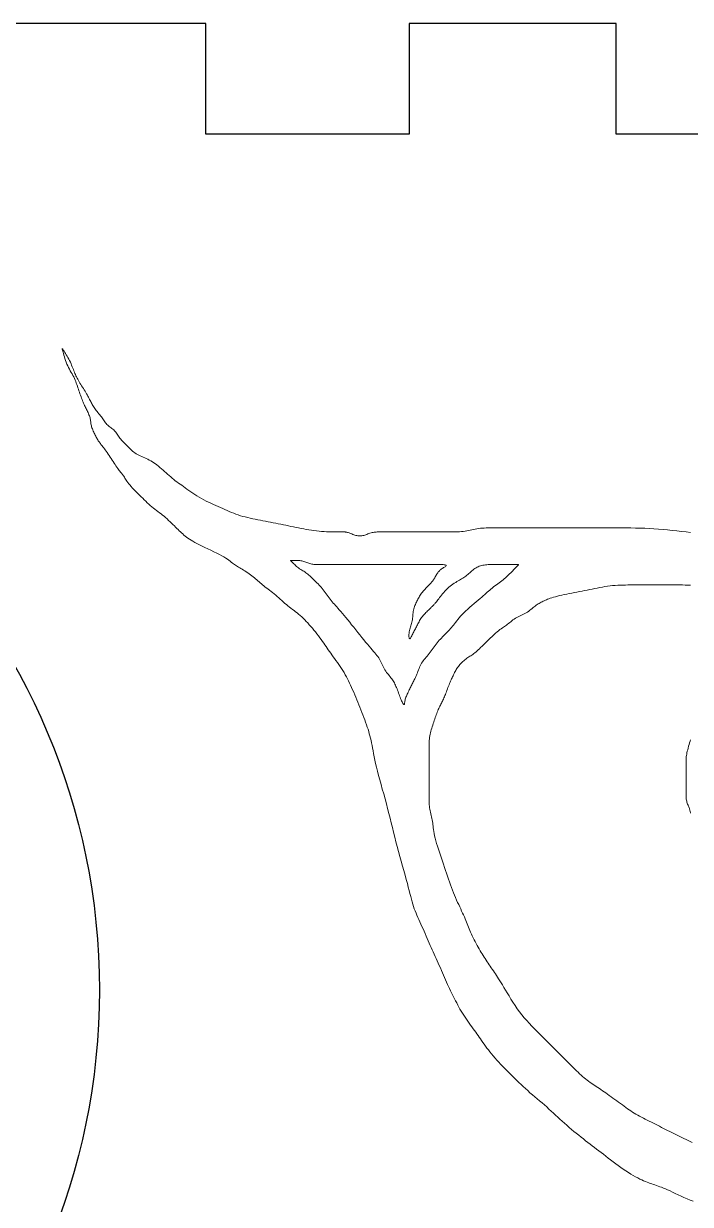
# Model space of a CAD drawing. Header units: millimetres. Extents: x 0 to 1137, y 0 to 1211.
# Drawn here: x 321.1 to 357.4, y 423.4 to 487.5 of the extents above; entities that cross this region are included whole.
import ezdxf

# ---------------------------------------------------------------- set-up
doc = ezdxf.new("R2010")
doc.units = ezdxf.units.MM
doc.layers.add('decoupe', color=7, linetype='Continuous')
doc.layers.add('gravure_rouge', color=1, linetype='Continuous')

msp = doc.modelspace()

# ---------------------------------------------------------------- linework, layer by layer
at = {"layer": 'decoupe'}
msp.add_lwpolyline([(453.524, 481.539), (442.481, 481.539), (442.481, 487.539), (431.239, 487.539), (431.239, 481.539), (420.196, 481.539), (420.196, 487.539), (408.953, 487.539), (408.953, 481.539), (397.91, 481.539), (397.91, 487.539), (386.667, 487.539), (386.667, 481.539), (375.624, 481.539), (375.624, 487.539), (364.381, 487.539), (364.381, 481.539), (353.339, 481.539), (353.339, 487.539), (342.096, 487.539), (342.096, 481.539), (331.053, 481.539), (331.053, 487.539), (319.81, 487.539)], dxfattribs=at)
msp.add_circle((289.261, 435.039), 36, dxfattribs=at)
at = {"layer": 'gravure_rouge', "lineweight": 0}
for points in [[(357.523, 423.559), (357.357, 423.626), (357.191, 423.697), (357.026, 423.77), (356.864, 423.844), (356.706, 423.917), (356.553, 423.989), (356.407, 424.057), (356.268, 424.121), (356.138, 424.18), (356.019, 424.232), (355.908, 424.278), (355.805, 424.319), (355.709, 424.355), (355.618, 424.388), (355.531, 424.419), (355.446, 424.448), (355.363, 424.475), (355.28, 424.503), (355.195, 424.532), (355.11, 424.562), (355.021, 424.595), (354.929, 424.632), (354.833, 424.673), (354.732, 424.719), (354.624, 424.771), (354.51, 424.83), (354.39, 424.895), (354.265, 424.966), (354.135, 425.043), (354.002, 425.125), (353.866, 425.212), (353.729, 425.303), (353.59, 425.399), (353.452, 425.497), (353.314, 425.598), (353.177, 425.701), (353.041, 425.805), (352.907, 425.908), (352.775, 426.011), (352.646, 426.112), (352.52, 426.211), (352.397, 426.306), (352.276, 426.399), (352.157, 426.49), (352.04, 426.58), (351.922, 426.67), (351.803, 426.761), (351.683, 426.854), (351.56, 426.949), (351.433, 427.048), (351.305, 427.15), (351.174, 427.254), (351.043, 427.36), (350.911, 427.468), (350.781, 427.578), (350.652, 427.688), (350.526, 427.799), (350.403, 427.909), (350.282, 428.02), (350.163, 428.131), (350.046, 428.242), (349.928, 428.353), (349.809, 428.463), (349.689, 428.574), (349.566, 428.685), (349.439, 428.796), (349.311, 428.906), (349.18, 429.017), (349.049, 429.128), (348.917, 429.239), (348.787, 429.35), (348.658, 429.46), (348.532, 429.571), (348.409, 429.682), (348.289, 429.793), (348.171, 429.903), (348.056, 430.014), (347.943, 430.125), (347.831, 430.236), (347.719, 430.347), (347.609, 430.457), (347.498, 430.568), (347.388, 430.679), (347.278, 430.79), (347.17, 430.9), (347.064, 431.011), (346.959, 431.122), (346.858, 431.233), (346.759, 431.343), (346.664, 431.454), (346.572, 431.564), (346.484, 431.674), (346.399, 431.782), (346.318, 431.888), (346.24, 431.993), (346.166, 432.094), (346.095, 432.193), (346.027, 432.288), (345.962, 432.381), (345.899, 432.472), (345.836, 432.562), (345.774, 432.652), (345.71, 432.743), (345.645, 432.836), (345.578, 432.931), (345.507, 433.03), (345.433, 433.131), (345.358, 433.236), (345.282, 433.342), (345.206, 433.45), (345.131, 433.56), (345.058, 433.67), (344.987, 433.781), (344.919, 433.891), (344.855, 434.002), (344.793, 434.113), (344.733, 434.224), (344.675, 434.334), (344.618, 434.445), (344.562, 434.556), (344.507, 434.667), (344.451, 434.778), (344.396, 434.889), (344.341, 435.001), (344.285, 435.114), (344.23, 435.23), (344.174, 435.347), (344.119, 435.467), (344.064, 435.59), (344.008, 435.716), (343.953, 435.845), (343.898, 435.975), (343.842, 436.107), (343.787, 436.238), (343.731, 436.369), (343.676, 436.498), (343.621, 436.624), (343.565, 436.747), (343.51, 436.867), (343.454, 436.986), (343.399, 437.104), (343.344, 437.222), (343.288, 437.34), (343.233, 437.461), (343.178, 437.584), (343.122, 437.71), (343.067, 437.839), (343.011, 437.969), (342.956, 438.101), (342.901, 438.232), (342.845, 438.363), (342.79, 438.492), (342.734, 438.618), (342.679, 438.741), (342.624, 438.861), (342.57, 438.98), (342.517, 439.098), (342.466, 439.216), (342.418, 439.334), (342.371, 439.455), (342.328, 439.578), (342.288, 439.704), (342.25, 439.836), (342.213, 439.975), (342.176, 440.122), (342.137, 440.28), (342.095, 440.45), (342.048, 440.634), (341.996, 440.833), (341.937, 441.049), (341.873, 441.28), (341.804, 441.523), (341.733, 441.775), (341.659, 442.034), (341.586, 442.298), (341.513, 442.563), (341.442, 442.827), (341.374, 443.089), (341.309, 443.348), (341.246, 443.605), (341.184, 443.861), (341.121, 444.117), (341.058, 444.375), (340.993, 444.633), (340.925, 444.895), (340.854, 445.159), (340.781, 445.425), (340.708, 445.69), (340.634, 445.952), (340.563, 446.209), (340.494, 446.458), (340.43, 446.698), (340.371, 446.926), (340.319, 447.141), (340.273, 447.342), (340.232, 447.532), (340.196, 447.711), (340.163, 447.879), (340.132, 448.037), (340.104, 448.187), (340.076, 448.329), (340.048, 448.464), (340.02, 448.594), (339.991, 448.719), (339.96, 448.841), (339.928, 448.962), (339.894, 449.082), (339.857, 449.203), (339.817, 449.326), (339.774, 449.452), (339.728, 449.582), (339.679, 449.714), (339.628, 449.848), (339.575, 449.983), (339.521, 450.12), (339.466, 450.258), (339.411, 450.397), (339.356, 450.535), (339.3, 450.673), (339.245, 450.81), (339.19, 450.946), (339.134, 451.08), (339.079, 451.212), (339.023, 451.341), (338.968, 451.468), (338.913, 451.591), (338.857, 451.711), (338.8, 451.828), (338.742, 451.943), (338.682, 452.057), (338.62, 452.169), (338.556, 452.28), (338.488, 452.391), (338.417, 452.502), (338.344, 452.612), (338.269, 452.721), (338.193, 452.829), (338.117, 452.936), (338.041, 453.04), (337.968, 453.141), (337.897, 453.24), (337.83, 453.335), (337.765, 453.428), (337.701, 453.519), (337.639, 453.609), (337.576, 453.699), (337.513, 453.79), (337.448, 453.883), (337.38, 453.979), (337.309, 454.077), (337.235, 454.178), (337.159, 454.281), (337.08, 454.385), (337, 454.488), (336.918, 454.591), (336.836, 454.692), (336.753, 454.791), (336.669, 454.886), (336.586, 454.978), (336.503, 455.066), (336.42, 455.151), (336.337, 455.232), (336.254, 455.31), (336.171, 455.385), (336.088, 455.456), (336.005, 455.523), (335.922, 455.588), (335.839, 455.652), (335.756, 455.714), (335.672, 455.777), (335.589, 455.84), (335.506, 455.905), (335.423, 455.973), (335.34, 456.043), (335.257, 456.117), (335.174, 456.192), (335.091, 456.268), (335.008, 456.344), (334.925, 456.419), (334.842, 456.493), (334.759, 456.563), (334.676, 456.631), (334.593, 456.695), (334.511, 456.757), (334.431, 456.817), (334.352, 456.875), (334.276, 456.932), (334.202, 456.988), (334.131, 457.043), (334.063, 457.099), (333.998, 457.154), (333.935, 457.21), (333.872, 457.265), (333.81, 457.32), (333.747, 457.376), (333.682, 457.431), (333.614, 457.486), (333.543, 457.542), (333.47, 457.597), (333.395, 457.651), (333.319, 457.703), (333.242, 457.754), (333.167, 457.803), (333.094, 457.849), (333.023, 457.893), (332.956, 457.933), (332.891, 457.97), (332.829, 458.006), (332.769, 458.04), (332.711, 458.075), (332.654, 458.111), (332.599, 458.148), (332.543, 458.188), (332.487, 458.231), (332.429, 458.278), (332.367, 458.328), (332.298, 458.382), (332.221, 458.439), (332.133, 458.5), (332.032, 458.564), (331.915, 458.631), (331.783, 458.702), (331.637, 458.775), (331.481, 458.851), (331.32, 458.927), (331.157, 459.003), (330.996, 459.078), (330.842, 459.151), (330.697, 459.222), (330.565, 459.29), (330.446, 459.354), (330.338, 459.416), (330.24, 459.476), (330.151, 459.534), (330.069, 459.591), (329.993, 459.647), (329.921, 459.702), (329.854, 459.757), (329.789, 459.813), (329.725, 459.87), (329.663, 459.928), (329.6, 459.988), (329.537, 460.05), (329.472, 460.114), (329.404, 460.182), (329.334, 460.253), (329.26, 460.326), (329.183, 460.401), (329.104, 460.477), (329.024, 460.553), (328.942, 460.629), (328.86, 460.702), (328.777, 460.773), (328.694, 460.84), (328.611, 460.906), (328.527, 460.969), (328.444, 461.031), (328.361, 461.094), (328.278, 461.157), (328.195, 461.222), (328.112, 461.29), (328.029, 461.361), (327.946, 461.435), (327.863, 461.511), (327.78, 461.59), (327.697, 461.67), (327.614, 461.752), (327.53, 461.834), (327.447, 461.917), (327.364, 462), (327.282, 462.083), (327.202, 462.165), (327.124, 462.245), (327.05, 462.324), (326.98, 462.4), (326.915, 462.474), (326.857, 462.545), (326.805, 462.613), (326.759, 462.677), (326.718, 462.737), (326.681, 462.794), (326.648, 462.848), (326.618, 462.898), (326.589, 462.945), (326.561, 462.988), (326.533, 463.028), (326.505, 463.066), (326.476, 463.103), (326.446, 463.141), (326.414, 463.18), (326.379, 463.222), (326.343, 463.268), (326.303, 463.321), (326.26, 463.379), (326.213, 463.444), (326.164, 463.514), (326.113, 463.588), (326.061, 463.666), (326.007, 463.746), (325.952, 463.829), (325.897, 463.911), (325.841, 463.994), (325.786, 464.076), (325.732, 464.157), (325.68, 464.235), (325.629, 464.309), (325.58, 464.379), (325.534, 464.444), (325.49, 464.502), (325.451, 464.554), (325.414, 464.601), (325.379, 464.643), (325.347, 464.682), (325.317, 464.72), (325.288, 464.757), (325.26, 464.795), (325.232, 464.835), (325.204, 464.878), (325.177, 464.924), (325.149, 464.973), (325.121, 465.024), (325.093, 465.077), (325.066, 465.131), (325.038, 465.185), (325.01, 465.241), (324.983, 465.296), (324.956, 465.352), (324.929, 465.407), (324.904, 465.462), (324.881, 465.518), (324.86, 465.573), (324.841, 465.628), (324.826, 465.684), (324.813, 465.739), (324.804, 465.795), (324.796, 465.85), (324.789, 465.905), (324.782, 465.961), (324.774, 466.016), (324.764, 466.072), (324.752, 466.127), (324.736, 466.182), (324.718, 466.238), (324.697, 466.293), (324.673, 466.348), (324.648, 466.404), (324.622, 466.459), (324.595, 466.515), (324.567, 466.57), (324.54, 466.626), (324.512, 466.681), (324.484, 466.738), (324.456, 466.796), (324.429, 466.856), (324.401, 466.918), (324.373, 466.982), (324.346, 467.05), (324.318, 467.121), (324.29, 467.195), (324.263, 467.271), (324.235, 467.35), (324.207, 467.431), (324.18, 467.512), (324.152, 467.595), (324.124, 467.678), (324.096, 467.761), (324.068, 467.844), (324.039, 467.927), (324.009, 468.01), (323.977, 468.093), (323.942, 468.176), (323.906, 468.259), (323.866, 468.342), (323.823, 468.426), (323.777, 468.509), (323.729, 468.594), (323.681, 468.679), (323.633, 468.767), (323.585, 468.857), (323.54, 468.949), (323.496, 469.044), (323.457, 469.142), (323.42, 469.242), (323.387, 469.341), (323.358, 469.436), (323.332, 469.527), (323.309, 469.61), (323.29, 469.684), (323.275, 469.746), (323.263, 469.794), (323.254, 469.831), (323.247, 469.857), (323.243, 469.875), (323.24, 469.886), (323.239, 469.891), (323.238, 469.893), (323.238, 469.893), (323.238, 469.893), (323.239, 469.892), (323.242, 469.887), (323.247, 469.879), (323.256, 469.866), (323.269, 469.847), (323.287, 469.819), (323.312, 469.783), (323.343, 469.736), (323.379, 469.68), (323.42, 469.617), (323.464, 469.547), (323.51, 469.472), (323.556, 469.393), (323.601, 469.312), (323.644, 469.229), (323.684, 469.146), (323.721, 469.063), (323.755, 468.981), (323.787, 468.901), (323.818, 468.822), (323.847, 468.746), (323.875, 468.672), (323.903, 468.601), (323.93, 468.533), (323.959, 468.468), (323.988, 468.405), (324.018, 468.342), (324.05, 468.28), (324.084, 468.217), (324.121, 468.152), (324.161, 468.084), (324.204, 468.013), (324.25, 467.94), (324.297, 467.865), (324.346, 467.789), (324.394, 467.713), (324.441, 467.637), (324.487, 467.564), (324.53, 467.493), (324.57, 467.426), (324.607, 467.361), (324.641, 467.299), (324.673, 467.239), (324.704, 467.181), (324.733, 467.125), (324.761, 467.069), (324.789, 467.013), (324.817, 466.958), (324.845, 466.902), (324.874, 466.847), (324.904, 466.792), (324.936, 466.736), (324.971, 466.681), (325.007, 466.625), (325.047, 466.57), (325.09, 466.515), (325.136, 466.459), (325.184, 466.404), (325.232, 466.348), (325.28, 466.293), (325.328, 466.238), (325.373, 466.182), (325.417, 466.127), (325.456, 466.072), (325.494, 466.017), (325.529, 465.963), (325.564, 465.91), (325.599, 465.859), (325.635, 465.81), (325.672, 465.764), (325.712, 465.721), (325.755, 465.681), (325.801, 465.643), (325.848, 465.608), (325.897, 465.573), (325.945, 465.538), (325.992, 465.503), (326.038, 465.465), (326.081, 465.425), (326.121, 465.382), (326.158, 465.336), (326.194, 465.287), (326.229, 465.236), (326.264, 465.183), (326.299, 465.129), (326.337, 465.075), (326.377, 465.019), (326.42, 464.964), (326.466, 464.908), (326.515, 464.853), (326.566, 464.798), (326.619, 464.742), (326.673, 464.687), (326.727, 464.631), (326.783, 464.576), (326.838, 464.521), (326.894, 464.466), (326.951, 464.412), (327.009, 464.359), (327.069, 464.308), (327.131, 464.259), (327.195, 464.213), (327.263, 464.17), (327.334, 464.13), (327.408, 464.093), (327.484, 464.057), (327.563, 464.022), (327.643, 463.987), (327.725, 463.952), (327.808, 463.914), (327.891, 463.875), (327.974, 463.831), (328.057, 463.785), (328.14, 463.734), (328.223, 463.681), (328.306, 463.624), (328.389, 463.563), (328.472, 463.499), (328.555, 463.431), (328.638, 463.361), (328.721, 463.287), (328.804, 463.212), (328.887, 463.136), (328.971, 463.06), (329.054, 462.985), (329.137, 462.911), (329.22, 462.841), (329.303, 462.773), (329.387, 462.708), (329.471, 462.645), (329.557, 462.582), (329.644, 462.52), (329.734, 462.456), (329.826, 462.391), (329.921, 462.324), (330.02, 462.253), (330.122, 462.179), (330.228, 462.104), (330.337, 462.028), (330.449, 461.952), (330.565, 461.877), (330.685, 461.804), (330.808, 461.733), (330.934, 461.665), (331.063, 461.601), (331.193, 461.539), (331.325, 461.479), (331.456, 461.421), (331.586, 461.364), (331.715, 461.308), (331.842, 461.253), (331.965, 461.198), (332.085, 461.143), (332.204, 461.089), (332.322, 461.036), (332.439, 460.985), (332.558, 460.936), (332.679, 460.89), (332.802, 460.847), (332.928, 460.807), (333.057, 460.77), (333.189, 460.736), (333.323, 460.704), (333.459, 460.673), (333.596, 460.644), (333.734, 460.616), (333.872, 460.588), (334.011, 460.56), (334.149, 460.533), (334.288, 460.505), (334.426, 460.477), (334.565, 460.45), (334.703, 460.422), (334.842, 460.394), (334.98, 460.367), (335.119, 460.339), (335.257, 460.311), (335.396, 460.284), (335.534, 460.256), (335.672, 460.228), (335.811, 460.2), (335.949, 460.173), (336.088, 460.145), (336.226, 460.117), (336.365, 460.09), (336.503, 460.064), (336.642, 460.039), (336.78, 460.016), (336.919, 459.994), (337.057, 459.976), (337.196, 459.96), (337.334, 459.948), (337.47, 459.939), (337.603, 459.933), (337.731, 459.928), (337.852, 459.925), (337.964, 459.924), (338.066, 459.924), (338.156, 459.924), (338.232, 459.924), (338.296, 459.924), (338.35, 459.924), (338.396, 459.924), (338.434, 459.924), (338.467, 459.924), (338.497, 459.924), (338.525, 459.924), (338.553, 459.923), (338.581, 459.923), (338.61, 459.922), (338.64, 459.919), (338.672, 459.915), (338.707, 459.908), (338.744, 459.899), (338.783, 459.887), (338.827, 459.871), (338.873, 459.853), (338.922, 459.833), (338.973, 459.813), (339.025, 459.792), (339.079, 459.772), (339.134, 459.754), (339.19, 459.739), (339.245, 459.727), (339.3, 459.718), (339.356, 459.713), (339.411, 459.711), (339.467, 459.713), (339.522, 459.718), (339.577, 459.727), (339.633, 459.739), (339.688, 459.754), (339.743, 459.772), (339.799, 459.792), (339.854, 459.813), (339.91, 459.833), (339.965, 459.853), (340.02, 459.871), (340.076, 459.887), (340.131, 459.899), (340.187, 459.908), (340.244, 459.915), (340.302, 459.919), (340.362, 459.922), (340.424, 459.923), (340.488, 459.923), (340.556, 459.924), (340.627, 459.924), (340.7, 459.924), (340.775, 459.924), (340.851, 459.924), (340.927, 459.924), (341.002, 459.924), (341.076, 459.924), (341.147, 459.924), (341.214, 459.924), (341.279, 459.924), (341.343, 459.924), (341.405, 459.924), (341.468, 459.924), (341.531, 459.924), (341.596, 459.924), (341.664, 459.924), (341.734, 459.924), (341.808, 459.924), (341.885, 459.924), (341.964, 459.924), (342.044, 459.924), (342.126, 459.924), (342.208, 459.924), (342.291, 459.924), (342.374, 459.924), (342.457, 459.924), (342.541, 459.924), (342.624, 459.924), (342.707, 459.924), (342.79, 459.924), (342.873, 459.924), (342.956, 459.924), (343.039, 459.924), (343.122, 459.924), (343.205, 459.924), (343.288, 459.924), (343.371, 459.924), (343.454, 459.924), (343.538, 459.924), (343.621, 459.924), (343.704, 459.924), (343.787, 459.924), (343.872, 459.924), (343.958, 459.924), (344.045, 459.924), (344.135, 459.924), (344.227, 459.924), (344.322, 459.924), (344.421, 459.924), (344.522, 459.924), (344.625, 459.925), (344.728, 459.928), (344.832, 459.933), (344.935, 459.939), (345.036, 459.948), (345.135, 459.96), (345.23, 459.976), (345.323, 459.994), (345.414, 460.014), (345.504, 460.034), (345.594, 460.055), (345.685, 460.075), (345.778, 460.093), (345.873, 460.108), (345.972, 460.12), (346.073, 460.129), (346.177, 460.136), (346.284, 460.14), (346.392, 460.143), (346.501, 460.144), (346.612, 460.145), (346.722, 460.145), (346.833, 460.145), (346.946, 460.145), (347.062, 460.145), (347.184, 460.145), (347.312, 460.145), (347.449, 460.145), (347.597, 460.145), (347.756, 460.145), (347.929, 460.145), (348.114, 460.145), (348.309, 460.145), (348.513, 460.145), (348.724, 460.145), (348.94, 460.145), (349.16, 460.145), (349.381, 460.145), (349.603, 460.145), (349.825, 460.145), (350.048, 460.145), (350.272, 460.145), (350.498, 460.145), (350.726, 460.145), (350.957, 460.145), (351.19, 460.145), (351.427, 460.145), (351.667, 460.145), (351.91, 460.145), (352.155, 460.145), (352.402, 460.145), (352.649, 460.145), (352.898, 460.145), (353.147, 460.145), (353.397, 460.145), (353.646, 460.144), (353.895, 460.143), (354.144, 460.14), (354.394, 460.136), (354.643, 460.129), (354.892, 460.12), (355.141, 460.108), (355.39, 460.093), (355.64, 460.074), (355.889, 460.053), (356.138, 460.03), (356.387, 460.005), (356.637, 459.978), (356.886, 459.951), (357.135, 459.924), (357.385, 459.896)], [(357.383, 457.034), (357.241, 457.039), (357.098, 457.041), (356.953, 457.043), (356.806, 457.043), (356.655, 457.043), (356.501, 457.043), (356.345, 457.043), (356.187, 457.043), (356.027, 457.043), (355.868, 457.043), (355.71, 457.043), (355.554, 457.043), (355.4, 457.043), (355.249, 457.043), (355.101, 457.043), (354.956, 457.043), (354.814, 457.043), (354.672, 457.043), (354.533, 457.043), (354.394, 457.043), (354.255, 457.043), (354.117, 457.043), (353.978, 457.043), (353.84, 457.041), (353.701, 457.039), (353.563, 457.034), (353.424, 457.028), (353.286, 457.019), (353.147, 457.006), (353.009, 456.991), (352.87, 456.972), (352.732, 456.951), (352.593, 456.928), (352.455, 456.903), (352.316, 456.877), (352.178, 456.849), (352.04, 456.822), (351.901, 456.794), (351.763, 456.766), (351.624, 456.739), (351.486, 456.711), (351.347, 456.683), (351.209, 456.656), (351.07, 456.628), (350.932, 456.6), (350.794, 456.573), (350.657, 456.545), (350.522, 456.517), (350.392, 456.489), (350.266, 456.462), (350.148, 456.434), (350.037, 456.406), (349.935, 456.379), (349.843, 456.351), (349.76, 456.323), (349.685, 456.296), (349.616, 456.268), (349.553, 456.24), (349.493, 456.213), (349.437, 456.185), (349.381, 456.157), (349.326, 456.129), (349.27, 456.101), (349.215, 456.072), (349.159, 456.042), (349.104, 456.01), (349.049, 455.975), (348.993, 455.939), (348.938, 455.899), (348.882, 455.856), (348.826, 455.81), (348.77, 455.762), (348.712, 455.714), (348.652, 455.666), (348.59, 455.618), (348.525, 455.573), (348.458, 455.529), (348.387, 455.489), (348.314, 455.452), (348.238, 455.416), (348.162, 455.382), (348.086, 455.347), (348.011, 455.311), (347.938, 455.274), (347.867, 455.234), (347.799, 455.191), (347.735, 455.145), (347.673, 455.098), (347.613, 455.049), (347.555, 455.001), (347.498, 454.954), (347.442, 454.908), (347.387, 454.865), (347.331, 454.825), (347.275, 454.786), (347.217, 454.748), (347.156, 454.708), (347.092, 454.664), (347.023, 454.616), (346.95, 454.56), (346.87, 454.496), (346.784, 454.421), (346.692, 454.339), (346.597, 454.251), (346.501, 454.159), (346.404, 454.065), (346.309, 453.971), (346.218, 453.88), (346.132, 453.794), (346.052, 453.714), (345.978, 453.641), (345.91, 453.574), (345.845, 453.512), (345.785, 453.456), (345.727, 453.405), (345.67, 453.357), (345.615, 453.314), (345.559, 453.274), (345.504, 453.237), (345.448, 453.201), (345.393, 453.166), (345.338, 453.131), (345.282, 453.096), (345.227, 453.058), (345.171, 453.019), (345.116, 452.975), (345.061, 452.929), (345.007, 452.88), (344.955, 452.829), (344.904, 452.777), (344.855, 452.723), (344.808, 452.668), (344.765, 452.612), (344.725, 452.557), (344.689, 452.502), (344.654, 452.446), (344.622, 452.391), (344.592, 452.335), (344.563, 452.28), (344.535, 452.225), (344.507, 452.169), (344.479, 452.114), (344.451, 452.058), (344.424, 452.001), (344.396, 451.943), (344.368, 451.883), (344.341, 451.821), (344.313, 451.757), (344.285, 451.689), (344.258, 451.618), (344.23, 451.545), (344.202, 451.47), (344.174, 451.394), (344.147, 451.318), (344.119, 451.243), (344.091, 451.169), (344.064, 451.098), (344.036, 451.031), (344.008, 450.966), (343.981, 450.904), (343.953, 450.845), (343.925, 450.787), (343.898, 450.73), (343.87, 450.674), (343.842, 450.618), (343.814, 450.563), (343.787, 450.507), (343.759, 450.45), (343.731, 450.392), (343.704, 450.332), (343.676, 450.27), (343.648, 450.206), (343.621, 450.138), (343.593, 450.067), (343.565, 449.994), (343.538, 449.917), (343.51, 449.838), (343.482, 449.758), (343.454, 449.676), (343.427, 449.594), (343.399, 449.511), (343.371, 449.428), (343.344, 449.344), (343.318, 449.261), (343.293, 449.178), (343.27, 449.095), (343.248, 449.012), (343.23, 448.929), (343.214, 448.846), (343.202, 448.763), (343.193, 448.68), (343.187, 448.597), (343.182, 448.514), (343.179, 448.431), (343.178, 448.348), (343.178, 448.264), (343.178, 448.181), (343.178, 448.098), (343.178, 448.015), (343.178, 447.932), (343.178, 447.849), (343.178, 447.766), (343.178, 447.683), (343.178, 447.6), (343.178, 447.517), (343.178, 447.434), (343.178, 447.351), (343.178, 447.267), (343.178, 447.184), (343.178, 447.101), (343.178, 447.018), (343.178, 446.935), (343.178, 446.852), (343.178, 446.769), (343.178, 446.686), (343.178, 446.603), (343.178, 446.52), (343.178, 446.437), (343.178, 446.354), (343.178, 446.27), (343.178, 446.187), (343.178, 446.104), (343.178, 446.021), (343.178, 445.938), (343.178, 445.855), (343.178, 445.772), (343.178, 445.689), (343.178, 445.606), (343.178, 445.523), (343.178, 445.44), (343.178, 445.357), (343.179, 445.273), (343.182, 445.19), (343.187, 445.107), (343.193, 445.024), (343.202, 444.941), (343.214, 444.858), (343.23, 444.775), (343.248, 444.692), (343.268, 444.609), (343.288, 444.526), (343.309, 444.443), (343.329, 444.36), (343.347, 444.277), (343.362, 444.193), (343.374, 444.11), (343.385, 444.026), (343.394, 443.938), (343.404, 443.847), (343.415, 443.751), (343.43, 443.648), (343.448, 443.538), (343.473, 443.418), (343.504, 443.288), (343.541, 443.15), (343.583, 443.003), (343.63, 442.85), (343.68, 442.692), (343.733, 442.53), (343.787, 442.365), (343.842, 442.199), (343.898, 442.033), (343.953, 441.868), (344.008, 441.703), (344.064, 441.539), (344.119, 441.378), (344.174, 441.218), (344.23, 441.061), (344.285, 440.907), (344.341, 440.757), (344.396, 440.609), (344.451, 440.466), (344.507, 440.326), (344.562, 440.189), (344.618, 440.056), (344.673, 439.926), (344.728, 439.799), (344.784, 439.676), (344.839, 439.557), (344.893, 439.441), (344.945, 439.329), (344.996, 439.219), (345.045, 439.114), (345.091, 439.012), (345.135, 438.913), (345.174, 438.818), (345.212, 438.725), (345.247, 438.634), (345.282, 438.544), (345.317, 438.454), (345.353, 438.363), (345.39, 438.27), (345.43, 438.175), (345.473, 438.076), (345.519, 437.975), (345.568, 437.872), (345.619, 437.768), (345.672, 437.665), (345.726, 437.562), (345.781, 437.461), (345.836, 437.362), (345.892, 437.267), (345.947, 437.175), (346.002, 437.085), (346.058, 436.998), (346.113, 436.912), (346.168, 436.827), (346.224, 436.744), (346.279, 436.661), (346.335, 436.578), (346.39, 436.495), (346.445, 436.411), (346.501, 436.328), (346.556, 436.245), (346.612, 436.162), (346.667, 436.079), (346.722, 435.996), (346.778, 435.913), (346.834, 435.828), (346.892, 435.739), (346.953, 435.645), (347.017, 435.545), (347.086, 435.435), (347.16, 435.316), (347.239, 435.184), (347.326, 435.039), (347.419, 434.883), (347.518, 434.718), (347.622, 434.547), (347.732, 434.372), (347.847, 434.197), (347.966, 434.024), (348.089, 433.854), (348.215, 433.691), (348.345, 433.534), (348.478, 433.381), (348.615, 433.231), (348.755, 433.083), (348.899, 432.935), (349.046, 432.787), (349.196, 432.636), (349.35, 432.482), (349.505, 432.327), (349.659, 432.173), (349.81, 432.022), (349.956, 431.876), (350.095, 431.738), (350.224, 431.609), (350.341, 431.491), (350.445, 431.387), (350.538, 431.294), (350.621, 431.211), (350.696, 431.136), (350.767, 431.065), (350.834, 430.998), (350.901, 430.931), (350.969, 430.863), (351.04, 430.793), (351.114, 430.719), (351.19, 430.644), (351.269, 430.568), (351.349, 430.492), (351.431, 430.417), (351.513, 430.343), (351.596, 430.273), (351.68, 430.205), (351.763, 430.141), (351.846, 430.079), (351.929, 430.019), (352.012, 429.961), (352.095, 429.904), (352.178, 429.848), (352.261, 429.793), (352.344, 429.737), (352.428, 429.681), (352.512, 429.625), (352.598, 429.566), (352.686, 429.507), (352.775, 429.445), (352.867, 429.38), (352.963, 429.313), (353.061, 429.242), (353.162, 429.168), (353.265, 429.093), (353.369, 429.017), (353.473, 428.941), (353.575, 428.866), (353.677, 428.793), (353.775, 428.722), (353.87, 428.654), (353.963, 428.59), (354.054, 428.528), (354.144, 428.468), (354.234, 428.41), (354.325, 428.353), (354.418, 428.297), (354.514, 428.242), (354.612, 428.186), (354.714, 428.131), (354.818, 428.076), (354.924, 428.02), (355.032, 427.965), (355.142, 427.909), (355.252, 427.854), (355.363, 427.799), (355.474, 427.743), (355.584, 427.688), (355.695, 427.633), (355.806, 427.577), (355.917, 427.522), (356.027, 427.466), (356.138, 427.411), (356.249, 427.356), (356.36, 427.3), (356.471, 427.245), (356.581, 427.189), (356.692, 427.134), (356.803, 427.079), (356.914, 427.023), (357.024, 426.968), (357.135, 426.912), (357.246, 426.857), (357.357, 426.802), (357.468, 426.748)], [(357.381, 444.64), (357.372, 444.677), (357.364, 444.713), (357.357, 444.747), (357.35, 444.782), (357.342, 444.818), (357.332, 444.855), (357.32, 444.895), (357.304, 444.938), (357.286, 444.984), (357.267, 445.033), (357.246, 445.084), (357.225, 445.137), (357.206, 445.191), (357.188, 445.246), (357.172, 445.301), (357.16, 445.357), (357.151, 445.412), (357.144, 445.467), (357.14, 445.523), (357.137, 445.578), (357.136, 445.634), (357.135, 445.689), (357.135, 445.744), (357.135, 445.8), (357.135, 445.855), (357.135, 445.91), (357.135, 445.966), (357.135, 446.021), (357.135, 446.077), (357.135, 446.132), (357.135, 446.187), (357.135, 446.243), (357.135, 446.298), (357.135, 446.354), (357.135, 446.409), (357.135, 446.464), (357.135, 446.52), (357.135, 446.575), (357.135, 446.63), (357.135, 446.686), (357.135, 446.741), (357.135, 446.797), (357.135, 446.852), (357.135, 446.907), (357.135, 446.963), (357.135, 447.018), (357.135, 447.074), (357.135, 447.129), (357.135, 447.184), (357.135, 447.238), (357.135, 447.291), (357.135, 447.342), (357.135, 447.39), (357.135, 447.437), (357.135, 447.48), (357.135, 447.52), (357.136, 447.558), (357.137, 447.597), (357.14, 447.637), (357.144, 447.68), (357.151, 447.729), (357.16, 447.785), (357.172, 447.849), (357.188, 447.923), (357.206, 448.005), (357.227, 448.094), (357.251, 448.186), (357.276, 448.28), (357.302, 448.373), (357.329, 448.464), (357.357, 448.551), (357.385, 448.63)]]:
    msp.add_lwpolyline(points, dxfattribs=at)
msp.add_lwpolyline([(336.088, 457.966), (336.143, 457.927), (336.199, 457.889), (336.254, 457.854), (336.309, 457.819), (336.365, 457.784), (336.42, 457.748), (336.476, 457.711), (336.531, 457.671), (336.586, 457.628), (336.642, 457.582), (336.697, 457.533), (336.753, 457.482), (336.808, 457.429), (336.863, 457.375), (336.919, 457.32), (336.974, 457.265), (337.029, 457.209), (337.085, 457.154), (337.14, 457.097), (337.196, 457.039), (337.251, 456.979), (337.306, 456.917), (337.362, 456.852), (337.417, 456.785), (337.473, 456.714), (337.528, 456.641), (337.583, 456.566), (337.639, 456.489), (337.694, 456.413), (337.75, 456.338), (337.805, 456.265), (337.86, 456.194), (337.916, 456.126), (337.972, 456.06), (338.03, 455.994), (338.091, 455.926), (338.155, 455.855), (338.224, 455.779), (338.297, 455.695), (338.377, 455.603), (338.464, 455.501), (338.556, 455.39), (338.654, 455.272), (338.756, 455.146), (338.861, 455.016), (338.969, 454.882), (339.079, 454.745), (339.19, 454.606), (339.3, 454.468), (339.41, 454.331), (339.518, 454.197), (339.623, 454.066), (339.725, 453.941), (339.823, 453.822), (339.916, 453.711), (340.002, 453.609), (340.082, 453.517), (340.155, 453.434), (340.222, 453.357), (340.284, 453.286), (340.34, 453.218), (340.391, 453.152), (340.439, 453.086), (340.482, 453.019), (340.522, 452.948), (340.559, 452.874), (340.595, 452.799), (340.63, 452.723), (340.664, 452.647), (340.7, 452.572), (340.737, 452.499), (340.777, 452.428), (340.821, 452.36), (340.866, 452.296), (340.914, 452.234), (340.962, 452.174), (341.01, 452.116), (341.058, 452.059), (341.104, 452.003), (341.147, 451.948), (341.187, 451.892), (341.223, 451.836), (341.258, 451.78), (341.29, 451.722), (341.32, 451.662), (341.349, 451.6), (341.377, 451.535), (341.405, 451.468), (341.433, 451.397), (341.46, 451.323), (341.488, 451.248), (341.516, 451.172), (341.544, 451.096), (341.571, 451.021), (341.599, 450.948), (341.627, 450.877), (341.654, 450.81), (341.681, 450.747), (341.708, 450.691), (341.733, 450.641), (341.756, 450.601), (341.777, 450.571), (341.796, 450.551), (341.811, 450.545), (341.824, 450.551), (341.833, 450.57), (341.841, 450.599), (341.848, 450.637), (341.855, 450.682), (341.863, 450.731), (341.873, 450.785), (341.885, 450.84), (341.901, 450.895), (341.919, 450.951), (341.94, 451.006), (341.964, 451.061), (341.989, 451.117), (342.015, 451.172), (342.042, 451.228), (342.07, 451.283), (342.097, 451.338), (342.125, 451.394), (342.153, 451.449), (342.181, 451.505), (342.208, 451.56), (342.236, 451.615), (342.264, 451.671), (342.291, 451.726), (342.319, 451.782), (342.347, 451.838), (342.374, 451.894), (342.402, 451.952), (342.43, 452.012), (342.457, 452.074), (342.485, 452.139), (342.513, 452.206), (342.541, 452.277), (342.569, 452.35), (342.598, 452.426), (342.628, 452.502), (342.66, 452.578), (342.695, 452.653), (342.731, 452.726), (342.771, 452.797), (342.815, 452.865), (342.861, 452.93), (342.91, 452.993), (342.961, 453.055), (343.013, 453.118), (343.067, 453.181), (343.122, 453.246), (343.178, 453.314), (343.233, 453.385), (343.288, 453.458), (343.344, 453.533), (343.399, 453.609), (343.454, 453.685), (343.51, 453.76), (343.565, 453.834), (343.621, 453.905), (343.676, 453.972), (343.731, 454.037), (343.787, 454.099), (343.842, 454.159), (343.898, 454.217), (343.953, 454.273), (344.008, 454.329), (344.064, 454.385), (344.119, 454.44), (344.174, 454.496), (344.23, 454.553), (344.285, 454.611), (344.341, 454.671), (344.396, 454.733), (344.451, 454.797), (344.507, 454.865), (344.562, 454.936), (344.619, 455.01), (344.679, 455.088), (344.742, 455.169), (344.811, 455.254), (344.886, 455.343), (344.969, 455.434), (345.061, 455.529), (345.162, 455.628), (345.272, 455.728), (345.387, 455.83), (345.504, 455.931), (345.621, 456.03), (345.736, 456.127), (345.845, 456.219), (345.947, 456.305), (346.039, 456.385), (346.122, 456.458), (346.199, 456.527), (346.27, 456.591), (346.338, 456.652), (346.404, 456.71), (346.47, 456.766), (346.538, 456.822), (346.609, 456.877), (346.682, 456.933), (346.757, 456.988), (346.833, 457.043), (346.909, 457.099), (346.984, 457.154), (347.058, 457.21), (347.129, 457.265), (347.196, 457.32), (347.261, 457.376), (347.323, 457.431), (347.382, 457.486), (347.44, 457.542), (347.497, 457.597), (347.553, 457.653), (347.609, 457.708), (347.664, 457.763), (347.718, 457.818), (347.771, 457.87), (347.821, 457.92), (347.867, 457.967), (347.91, 458.009), (347.947, 458.046), (347.978, 458.077), (348.002, 458.102), (348.02, 458.12), (348.032, 458.133), (348.038, 458.142), (348.039, 458.147), (348.035, 458.15), (348.027, 458.151), (348.015, 458.151), (347.999, 458.151), (347.981, 458.151), (347.96, 458.151), (347.936, 458.151), (347.911, 458.151), (347.885, 458.151), (347.858, 458.151), (347.83, 458.151), (347.802, 458.151), (347.775, 458.151), (347.747, 458.151), (347.719, 458.151), (347.692, 458.151), (347.664, 458.151), (347.636, 458.151), (347.609, 458.151), (347.581, 458.151), (347.553, 458.151), (347.523, 458.151), (347.493, 458.151), (347.461, 458.151), (347.427, 458.151), (347.39, 458.151), (347.35, 458.151), (347.307, 458.151), (347.261, 458.151), (347.214, 458.151), (347.165, 458.151), (347.117, 458.151), (347.07, 458.151), (347.024, 458.151), (346.981, 458.151), (346.941, 458.151), (346.903, 458.151), (346.866, 458.151), (346.828, 458.151), (346.789, 458.151), (346.747, 458.151), (346.701, 458.151), (346.648, 458.151), (346.59, 458.151), (346.526, 458.151), (346.457, 458.149), (346.385, 458.147), (346.312, 458.142), (346.238, 458.136), (346.165, 458.126), (346.095, 458.114), (346.027, 458.099), (345.962, 458.08), (345.901, 458.057), (345.841, 458.031), (345.783, 458.002), (345.726, 457.969), (345.67, 457.932), (345.615, 457.893), (345.559, 457.85), (345.504, 457.804), (345.448, 457.756), (345.393, 457.708), (345.338, 457.66), (345.282, 457.612), (345.227, 457.567), (345.171, 457.523), (345.116, 457.483), (345.06, 457.446), (345.003, 457.41), (344.945, 457.376), (344.886, 457.341), (344.824, 457.305), (344.759, 457.268), (344.691, 457.228), (344.621, 457.185), (344.547, 457.138), (344.472, 457.088), (344.396, 457.034), (344.32, 456.977), (344.245, 456.916), (344.171, 456.852), (344.101, 456.785), (344.033, 456.714), (343.969, 456.641), (343.909, 456.567), (343.851, 456.494), (343.798, 456.422), (343.748, 456.354), (343.701, 456.29), (343.658, 456.231), (343.618, 456.179), (343.581, 456.133), (343.547, 456.092), (343.514, 456.056), (343.484, 456.023), (343.455, 455.992), (343.427, 455.963), (343.399, 455.936), (343.371, 455.908), (343.343, 455.88), (343.314, 455.851), (343.284, 455.82), (343.252, 455.788), (343.217, 455.754), (343.18, 455.717), (343.141, 455.677), (343.097, 455.634), (343.052, 455.588), (343.004, 455.539), (342.956, 455.488), (342.908, 455.435), (342.86, 455.381), (342.814, 455.326), (342.771, 455.271), (342.731, 455.216), (342.695, 455.16), (342.66, 455.105), (342.628, 455.049), (342.598, 454.994), (342.569, 454.939), (342.541, 454.883), (342.513, 454.828), (342.485, 454.772), (342.457, 454.717), (342.43, 454.662), (342.402, 454.606), (342.374, 454.551), (342.347, 454.496), (342.319, 454.44), (342.291, 454.385), (342.264, 454.33), (342.237, 454.277), (342.21, 454.228), (342.185, 454.186), (342.162, 454.153), (342.141, 454.13), (342.122, 454.121), (342.107, 454.126), (342.095, 454.148), (342.086, 454.185), (342.081, 454.234), (342.079, 454.292), (342.081, 454.358), (342.086, 454.427), (342.095, 454.499), (342.107, 454.569), (342.122, 454.637), (342.14, 454.702), (342.16, 454.765), (342.181, 454.828), (342.201, 454.89), (342.221, 454.954), (342.239, 455.019), (342.254, 455.086), (342.267, 455.157), (342.276, 455.231), (342.284, 455.306), (342.291, 455.382), (342.298, 455.458), (342.306, 455.533), (342.316, 455.606), (342.328, 455.677), (342.344, 455.745), (342.362, 455.809), (342.383, 455.871), (342.407, 455.931), (342.432, 455.989), (342.458, 456.046), (342.485, 456.102), (342.513, 456.157), (342.541, 456.213), (342.569, 456.268), (342.598, 456.323), (342.628, 456.379), (342.66, 456.434), (342.695, 456.489), (342.731, 456.545), (342.771, 456.6), (342.814, 456.656), (342.86, 456.71), (342.908, 456.764), (342.956, 456.817), (343.004, 456.868), (343.052, 456.917), (343.097, 456.963), (343.141, 457.006), (343.18, 457.046), (343.217, 457.084), (343.252, 457.119), (343.284, 457.154), (343.314, 457.189), (343.343, 457.225), (343.371, 457.262), (343.399, 457.302), (343.427, 457.345), (343.454, 457.391), (343.482, 457.438), (343.51, 457.486), (343.538, 457.535), (343.565, 457.582), (343.593, 457.628), (343.621, 457.671), (343.648, 457.711), (343.677, 457.748), (343.706, 457.782), (343.736, 457.814), (343.768, 457.845), (343.802, 457.874), (343.839, 457.902), (343.879, 457.93), (343.922, 457.957), (343.966, 457.984), (344.008, 458.011), (344.045, 458.036), (344.076, 458.059), (344.097, 458.08), (344.106, 458.099), (344.101, 458.114), (344.079, 458.126), (344.042, 458.136), (343.993, 458.142), (343.934, 458.147), (343.869, 458.149), (343.799, 458.151), (343.728, 458.151), (343.658, 458.151), (343.59, 458.151), (343.523, 458.151), (343.456, 458.151), (343.385, 458.151), (343.31, 458.151), (343.227, 458.151), (343.134, 458.151), (343.03, 458.151), (342.912, 458.151), (342.783, 458.151), (342.643, 458.151), (342.494, 458.151), (342.339, 458.151), (342.178, 458.151), (342.014, 458.151), (341.848, 458.151), (341.682, 458.151), (341.516, 458.151), (341.352, 458.151), (341.188, 458.151), (341.026, 458.151), (340.867, 458.151), (340.71, 458.151), (340.556, 458.151), (340.405, 458.151), (340.259, 458.151), (340.116, 458.151), (339.979, 458.151), (339.847, 458.151), (339.72, 458.151), (339.599, 458.151), (339.485, 458.151), (339.378, 458.151), (339.276, 458.151), (339.18, 458.151), (339.088, 458.151), (339, 458.151), (338.914, 458.151), (338.83, 458.151), (338.746, 458.151), (338.663, 458.151), (338.581, 458.151), (338.499, 458.151), (338.419, 458.151), (338.34, 458.151), (338.264, 458.151), (338.19, 458.151), (338.119, 458.151), (338.051, 458.151), (337.987, 458.151), (337.925, 458.151), (337.865, 458.151), (337.807, 458.151), (337.75, 458.151), (337.694, 458.151), (337.639, 458.151), (337.583, 458.151), (337.528, 458.151), (337.473, 458.151), (337.417, 458.151), (337.362, 458.151), (337.306, 458.151), (337.251, 458.151), (337.196, 458.151), (337.14, 458.151), (337.085, 458.152), (337.029, 458.153), (336.974, 458.156), (336.919, 458.16), (336.863, 458.167), (336.808, 458.176), (336.753, 458.188), (336.697, 458.203), (336.642, 458.222), (336.586, 458.241), (336.531, 458.262), (336.476, 458.283), (336.42, 458.302), (336.365, 458.32), (336.309, 458.336), (336.254, 458.348), (336.199, 458.357), (336.145, 458.364), (336.093, 458.368), (336.042, 458.371), (335.993, 458.372), (335.946, 458.373), (335.903, 458.373), (335.863, 458.373), (335.827, 458.373), (335.794, 458.373), (335.765, 458.373), (335.739, 458.373), (335.716, 458.373), (335.697, 458.373), (335.682, 458.373), (335.67, 458.373), (335.66, 458.373), (335.654, 458.373), (335.649, 458.373), (335.647, 458.373), (335.645, 458.373), (335.645, 458.373), (335.645, 458.373), (335.645, 458.373), (335.646, 458.372), (335.649, 458.369), (335.654, 458.363), (335.663, 458.355), (335.676, 458.342), (335.694, 458.323), (335.719, 458.299), (335.75, 458.268), (335.787, 458.231), (335.829, 458.19), (335.876, 458.147), (335.926, 458.101), (335.978, 458.055), (336.033, 458.01)], close=True, dxfattribs=at)

doc.saveas('drawing.dxf')
